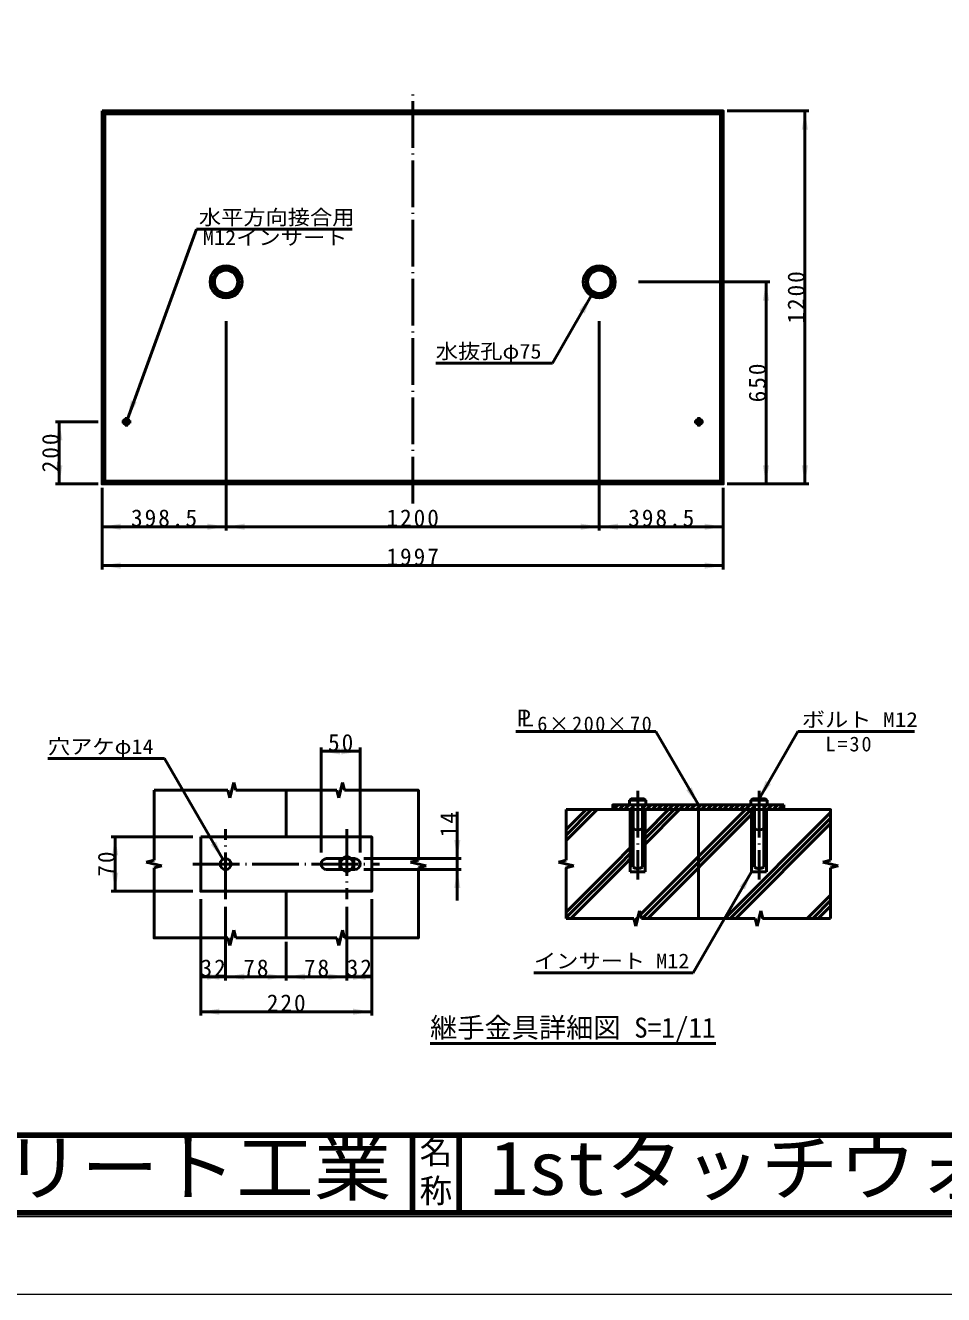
# Model space of a CAD drawing. Units: millimetres, scale not verified, with parts at other scales. Extents: x -2102 to 2102, y -1485 to 1485.
# Drawn here: x -1130 to 50, y -1485 to 148 of the extents above; entities that cross this region are included whole.
import ezdxf
from ezdxf.enums import TextEntityAlignment as Align

# ---------------------------------------------------------------- set-up
doc = ezdxf.new("R2010")
doc.units = ezdxf.units.MM
doc.header["$LTSCALE"] = 5
doc.linetypes.add('DASHED', pattern=[7.5, 6, -1.5])
doc.linetypes.add('LONG_DASHED_DOTTED', pattern=[15.25, 12, -1.5, 0.25, -1.5])
doc.layers.add('0-0_V-nasSTD', color=7, linetype='Continuous', lineweight=50)
doc.layers.add('0-1_0', color=7, linetype='Continuous', lineweight=100)
doc.styles.add('ＭＳ ゴシック', font='')
doc.styles.get('ＭＳ ゴシック').set_extended_font_data('MS Gothic')

msp = doc.modelspace()

# ---------------------------------------------------------------- linework, layer by layer
at = {"layer": '0-0_V-nasSTD', "linetype": 'LONG_DASHED_DOTTED'}
for p, q in [((-632.405, -467.112), (-632.405, 62.888)), ((-1000.605, -368.112), (-1000.605, -356.112)), ((-264.205, -368.112), (-264.205, -356.112)), ((-1006.605, -362.112), (-994.605, -362.112)), ((-270.205, -362.112), (-258.205, -362.112)), ((-343.008, -837.056), (-343.008, -951.056)), ((-187.008, -837.056), (-187.008, -951.056)), ((-873.008, -976.056), (-873.008, -886.056)), ((-717.008, -886.056), (-717.008, -976.056)), ((-915.008, -931.056), (-675.008, -931.056))]:
    msp.add_line(p, q, dxfattribs=at)
at = {"layer": '0-0_V-nasSTD'}
for p, q in [((-1031.805, 37.888), (-1028.205, 34.288)), ((-1028.205, 34.288), (-1028.205, -438.512)), ((-236.605, 34.288), (-1028.205, 34.288)), ((-236.605, 34.288), (-233.005, 37.888)), ((-236.605, -438.512), (-236.605, 34.288)), ((-123.005, 37.888), (-228.005, 37.888)), ((-128.005, 37.888), (-128.005, -442.112)), ((-999.305, -358.541), (-910.38, -114.221)), ((-910.38, -114.221), (-710.38, -114.221)), ((-173.005, -182.112), (-342.005, -182.112)), ((-178.005, -182.112), (-178.005, -442.112)), ((-452.705, -286.555), (-402.705, -199.952)), ((-872.405, -232.512), (-872.405, -502.112)), ((-392.405, -232.512), (-392.405, -502.112)), ((-602.705, -286.555), (-452.705, -286.555)), ((-1036.805, -362.112), (-1091.805, -362.112)), ((-1086.805, -362.112), (-1086.805, -442.112)), ((-1028.205, -438.512), (-1031.805, -442.112)), ((-1028.205, -438.512), (-236.605, -438.512)), ((-236.605, -438.512), (-233.005, -442.112)), ((-1036.805, -442.112), (-1091.805, -442.112)), ((-1031.805, -447.112), (-1031.805, -552.112)), ((-233.005, -447.112), (-233.005, -552.112)), ((-123.005, -442.112), (-228.005, -442.112)), ((-1031.805, -497.112), (-872.405, -497.112)), ((-872.405, -497.112), (-392.405, -497.112)), ((-392.405, -497.112), (-233.005, -497.112)), ((-1031.805, -547.112), (-233.005, -547.112)), ((-499.627, -760.453), (-319.627, -760.453)), ((-319.627, -760.453), (-265.008, -855.056)), ((-137.008, -760.453), (-187.008, -847.056)), ((-137.008, -760.453), (12.992, -760.453)), ((-750.008, -781.056), (-750.008, -916.056)), ((-700.008, -781.056), (-700.008, -916.056)), ((-1101.508, -795.09), (-951.508, -795.09)), ((-876.508, -924.993), (-951.508, -795.09)), ((-750.008, -786.056), (-700.008, -786.056)), ((-862.508, -826.056), (-867.508, -846.056)), ((-862.508, -826.056), (-860.008, -836.056)), ((-722.508, -826.056), (-727.508, -846.056)), ((-722.508, -826.056), (-720.008, -836.056)), ((-965.008, -836.056), (-870.008, -836.056)), ((-965.008, -926.056), (-965.008, -836.056)), ((-870.008, -836.056), (-867.508, -846.056)), ((-860.008, -836.056), (-730.008, -836.056)), ((-795.008, -836.056), (-795.008, -896.056)), ((-730.008, -836.056), (-727.508, -846.056)), ((-351.508, -847.056), (-353.508, -849.056)), ((-332.508, -849.056), (-353.508, -849.056)), ((-334.508, -847.056), (-351.508, -847.056)), ((-334.508, -847.056), (-332.508, -849.056)), ((-195.508, -847.056), (-197.508, -849.056)), ((-176.508, -849.056), (-197.508, -849.056)), ((-178.508, -847.056), (-195.508, -847.056)), ((-178.508, -847.056), (-176.508, -849.056)), ((-575.008, -924.056), (-575.008, -864.056)), ((-435.008, -861.056), (-435.008, -926.056)), ((-409.304, -861.056), (-435.008, -886.759)), ((-402.233, -861.056), (-435.008, -893.83)), ((-395.162, -861.056), (-435.008, -900.902)), ((-373.949, -861.056), (-367.949, -855.056)), ((-366.878, -861.056), (-360.878, -855.056)), ((-359.807, -861.056), (-353.807, -855.056)), ((-352.736, -861.056), (-349.008, -857.328)), ((-352.508, -941.056), (-352.508, -861.056)), ((-349.008, -885.056), (-349.008, -855.056)), ((-204.243, -861.056), (-339.255, -996.067)), ((-197.172, -861.056), (-337.172, -1001.056)), ((-332.593, -855.056), (-337.008, -859.47)), ((-337.008, -855.056), (-337.008, -885.056)), ((-333.508, -941.056), (-333.508, -861.056)), ((-303.238, -861.056), (-333.508, -891.325)), ((-296.167, -861.056), (-333.508, -898.397)), ((-289.096, -861.056), (-333.508, -905.468)), ((-331.522, -861.056), (-325.522, -855.056)), ((-324.451, -861.056), (-318.451, -855.056)), ((-317.38, -861.056), (-311.38, -855.056)), ((-310.309, -861.056), (-304.309, -855.056)), ((-303.238, -861.056), (-297.238, -855.056)), ((-296.167, -861.056), (-290.167, -855.056)), ((-289.096, -861.056), (-283.096, -855.056)), ((-282.025, -861.056), (-276.025, -855.056)), ((-274.954, -861.056), (-268.954, -855.056)), ((-267.883, -861.056), (-265.008, -858.181)), ((-261.883, -855.056), (-265.008, -858.181)), ((-265.008, -861.056), (-265.008, -1001.056)), ((-260.812, -861.056), (-254.812, -855.056)), ((-253.741, -861.056), (-247.741, -855.056)), ((-246.67, -861.056), (-240.67, -855.056)), ((-239.598, -861.056), (-233.598, -855.056)), ((-232.527, -861.056), (-226.527, -855.056)), ((-231.106, -1001.056), (-95.008, -864.957)), ((-225.456, -861.056), (-219.456, -855.056)), ((-218.385, -861.056), (-212.385, -855.056)), ((-211.314, -861.056), (-205.314, -855.056)), ((-204.243, -861.056), (-198.243, -855.056)), ((-197.172, -861.056), (-193.008, -856.891)), ((-196.508, -941.056), (-196.508, -861.056)), ((-193.008, -885.056), (-193.008, -855.056)), ((-177.03, -855.056), (-181.008, -859.034)), ((-181.008, -855.056), (-181.008, -885.056)), ((-177.508, -941.056), (-177.508, -861.056)), ((-175.959, -861.056), (-169.959, -855.056)), ((-168.888, -861.056), (-162.888, -855.056)), ((-161.817, -861.056), (-155.817, -855.056)), ((-155.008, -855.056), (-155.008, -861.056)), ((-330.101, -1001.056), (-196.508, -867.463)), ((-224.035, -1001.056), (-95.008, -872.029)), ((-216.964, -1001.056), (-95.008, -879.1)), ((-1020.008, -896.056), (-915.008, -896.056)), ((-1015.008, -966.056), (-1015.008, -896.056)), ((-349.008, -935.056), (-349.008, -885.056)), ((-337.008, -935.056), (-337.008, -885.056)), ((-193.008, -935.056), (-193.008, -885.056)), ((-181.008, -935.056), (-181.008, -885.056)), ((-373.238, -931.056), (-352.508, -910.325)), ((-975.008, -928.556), (-965.008, -926.056)), ((-975.008, -928.556), (-955.008, -933.556)), ((-743.008, -924.056), (-723.07, -924.056)), ((-710.946, -924.056), (-707.008, -924.056)), ((-570.008, -924.056), (-695.008, -924.056)), ((-635.008, -928.556), (-625.008, -926.056)), ((-635.008, -928.556), (-615.008, -933.556)), ((-575.008, -938.056), (-575.008, -924.056)), ((-445.008, -928.556), (-435.008, -926.056)), ((-445.008, -928.556), (-425.008, -933.556)), ((-366.167, -931.056), (-352.508, -917.397)), ((-359.096, -931.056), (-352.508, -924.468)), ((-105.008, -928.556), (-95.008, -926.056)), ((-105.008, -928.556), (-85.008, -933.556)), ((-965.008, -936.056), (-955.008, -933.556)), ((-723.07, -938.056), (-743.008, -938.056)), ((-707.008, -938.056), (-710.946, -938.056)), ((-570.008, -938.056), (-695.008, -938.056)), ((-625.008, -936.056), (-615.008, -933.556)), ((-575.008, -978.056), (-575.008, -938.056)), ((-373.238, -931.056), (-435.008, -992.825)), ((-366.167, -931.056), (-435.008, -999.897)), ((-435.008, -936.056), (-425.008, -933.556)), ((-434.739, -935.988), (-435.008, -936.257)), ((-435.008, -936.056), (-435.008, -1001.056)), ((-359.096, -931.056), (-429.096, -1001.056)), ((-333.508, -941.056), (-352.508, -941.056)), ((-271.508, -1070.959), (-196.508, -941.056)), ((-177.508, -941.056), (-196.508, -941.056)), ((-95.008, -936.056), (-85.008, -933.556)), ((-95.008, -936.056), (-95.008, -1001.056)), ((-86.096, -933.828), (-85.661, -933.392)), ((-1020.008, -966.056), (-915.008, -966.056)), ((-905.008, -976.056), (-905.008, -1126.056)), ((-795.008, -966.056), (-795.008, -1026.056)), ((-685.008, -976.056), (-685.008, -1126.056)), ((-125.04, -1001.056), (-95.008, -971.023)), ((-117.969, -1001.056), (-95.008, -978.095)), ((-873.008, -986.056), (-873.008, -1081.056)), ((-717.008, -986.056), (-717.008, -1081.056)), ((-340.508, -991.056), (-345.508, -1011.056)), ((-340.508, -991.056), (-338.008, -1001.056)), ((-184.508, -991.056), (-189.508, -1011.056)), ((-110.898, -1001.056), (-95.008, -985.166)), ((-435.008, -1001.056), (-348.008, -1001.056)), ((-348.008, -1001.056), (-345.508, -1011.056)), ((-347.255, -1004.067), (-342.596, -999.409)), ((-338.008, -1001.056), (-192.008, -1001.056)), ((-192.008, -1001.056), (-189.508, -1011.056)), ((-870.008, -1026.056), (-867.508, -1036.056)), ((-862.508, -1016.056), (-867.508, -1036.056)), ((-862.508, -1016.056), (-860.008, -1026.056)), ((-730.008, -1026.056), (-860.008, -1026.056)), ((-730.008, -1026.056), (-727.508, -1036.056)), ((-722.508, -1016.056), (-727.508, -1036.056)), ((-722.508, -1016.056), (-720.008, -1026.056)), ((-795.008, -1031.056), (-795.008, -1081.056)), ((-905.008, -1076.056), (-873.008, -1076.056)), ((-873.008, -1076.056), (-795.008, -1076.056)), ((-795.008, -1076.056), (-717.008, -1076.056)), ((-685.008, -1076.056), (-717.008, -1076.056)), ((-271.508, -1070.959), (-476.508, -1070.959)), ((-905.008, -1121.056), (-685.008, -1121.056)), ((-610.007, -1162.083), (-242.507, -1162.083))]:
    msp.add_line(p, q, dxfattribs=at)
at = {"layer": '0-0_V-nasSTD', "linetype": 'DASHED'}
for p, q in [((-723.07, -924.056), (-710.946, -924.056)), ((-710.946, -938.056), (-723.07, -938.056))]:
    msp.add_line(p, q, dxfattribs=at)
at = {"layer": '0-0_V-nasSTD', "lineweight": 100}
for p, q in [((-632.5, -1280), (-632.5, -1380)), ((-572.5, -1280), (-572.5, -1380)), ((-1997.5, -1380), (1997.5, -1380))]:
    msp.add_line(p, q, dxfattribs=at)
at = {"layer": '0-0_V-nasSTD', "lineweight": 18}
for points in [[(-2102.5, -1485), (-2102.5, 1485), (2102.5, 1485), (2102.5, -1485)], [(-2002.5, -1385), (-2002.5, 1385), (2002.5, 1385), (2002.5, -1385)]]:
    msp.add_lwpolyline(points, close=True, dxfattribs=at)
at = {"layer": '0-0_V-nasSTD'}
for points in [[(-1031.805, 37.888), (-1031.805, -442.112), (-233.005, -442.112), (-233.005, 37.888)], [(-905.008, -896.056), (-905.008, -966.056), (-685.008, -966.056), (-685.008, -896.056)]]:
    msp.add_lwpolyline(points, close=True, dxfattribs=at)
for points in [[(-720.008, -836.056), (-625.008, -836.056), (-625.008, -926.056)], [(-353.508, -849.056), (-353.508, -855.056), (-332.508, -855.056), (-332.508, -849.056)], [(-197.508, -849.056), (-197.508, -855.056), (-176.508, -855.056), (-176.508, -849.056)], [(-95.008, -926.056), (-95.008, -861.056), (-435.008, -861.056)], [(-155.008, -855.056), (-375.008, -855.056), (-375.008, -861.056)], [(-726.101, -925.806), (-717.008, -920.556), (-707.915, -925.806), (-707.915, -936.306)], [(-707.915, -936.306), (-717.008, -941.556), (-726.101, -936.306), (-726.101, -925.806)], [(-870.008, -1026.056), (-965.008, -1026.056), (-965.008, -936.056)], [(-625.008, -936.056), (-625.008, -1026.056), (-720.008, -1026.056)], [(-184.508, -991.056), (-182.008, -1001.056), (-95.008, -1001.056)]]:
    msp.add_lwpolyline(points, dxfattribs=at)
for centre, radius in [((-872.405, -182.112), 20.6), ((-392.405, -182.112), 20.6), ((-872.405, -182.112), 17), ((-872.405, -182.112), 15), ((-392.405, -182.112), 17), ((-392.405, -182.112), 15), ((-1000.605, -362.112), 3.8), ((-264.205, -362.112), 3.8), ((-1000.605, -362.112), 2.4), ((-1000.605, -362.112), 2), ((-264.205, -362.112), 2.4), ((-264.205, -362.112), 2), ((-873.008, -931.056), 7), ((-717.008, -931.056), 8.5)]:
    msp.add_circle(centre, radius, dxfattribs=at)
for centre, radius, start, end in [((-343.008, -875.618), 28.562, 68.4314, 111.5686), ((-187.008, -875.618), 28.562, 68.4314, 111.5686), ((-343.008, -877.056), 10, 233.1301, 306.8699), ((-187.008, -877.056), 10, 233.1301, 306.8699), ((-743.008, -931.056), 7, 90, 270), ((-707.008, -931.056), 7, 270, 90), ((-343.008, -927.056), 10, 233.1301, 306.8699), ((-187.008, -927.056), 10, 233.1301, 306.8699)]:
    msp.add_arc(centre, radius, start, end, dxfattribs=at)
for points in [[(-132.005, 13.888), (-128.005, 13.888), (-128.005, 37.888)], [(-128.005, 13.888), (-128.005, 37.888), (-124.005, 13.888)], [(-182.005, -206.112), (-178.005, -206.112), (-178.005, -182.112)], [(-178.005, -206.112), (-178.005, -182.112), (-174.005, -206.112)], [(-418.169, -218.737), (-414.705, -220.737), (-402.705, -199.952)], [(-414.705, -220.737), (-411.24, -222.737), (-402.705, -199.952)], [(-999.305, -358.541), (-994.855, -334.621), (-991.096, -335.989)], [(-999.305, -358.541), (-991.096, -335.989), (-987.338, -337.357)], [(-1090.805, -386.112), (-1086.805, -386.112), (-1086.805, -362.112)], [(-1086.805, -386.112), (-1086.805, -362.112), (-1082.805, -386.112)], [(-1090.805, -418.112), (-1086.805, -442.112), (-1086.805, -418.112)], [(-1086.805, -442.112), (-1086.805, -418.112), (-1082.805, -418.112)], [(-182.005, -418.112), (-178.005, -442.112), (-178.005, -418.112)], [(-178.005, -442.112), (-178.005, -418.112), (-174.005, -418.112)], [(-132.005, -418.112), (-128.005, -442.112), (-128.005, -418.112)], [(-128.005, -442.112), (-128.005, -418.112), (-124.005, -418.112)], [(-1031.805, -497.112), (-1007.805, -497.112), (-1007.805, -493.112)], [(-1031.805, -497.112), (-1007.805, -501.112), (-1007.805, -497.112)], [(-896.405, -497.112), (-896.405, -493.112), (-872.405, -497.112)], [(-896.405, -501.112), (-896.405, -497.112), (-872.405, -497.112)], [(-872.405, -497.112), (-848.405, -497.112), (-848.405, -493.112)], [(-872.405, -497.112), (-848.405, -501.112), (-848.405, -497.112)], [(-416.405, -497.112), (-416.405, -493.112), (-392.405, -497.112)], [(-416.405, -501.112), (-416.405, -497.112), (-392.405, -497.112)], [(-392.405, -497.112), (-368.405, -497.112), (-368.405, -493.112)], [(-392.405, -497.112), (-368.405, -501.112), (-368.405, -497.112)], [(-257.005, -497.112), (-257.005, -493.112), (-233.005, -497.112)], [(-257.005, -501.112), (-257.005, -497.112), (-233.005, -497.112)], [(-1031.805, -547.112), (-1007.805, -547.112), (-1007.805, -543.112)], [(-1031.805, -547.112), (-1007.805, -551.112), (-1007.805, -547.112)], [(-257.005, -547.112), (-257.005, -543.112), (-233.005, -547.112)], [(-257.005, -551.112), (-257.005, -547.112), (-233.005, -547.112)], [(-750.008, -786.056), (-726.008, -786.056), (-726.008, -782.056)], [(-724.008, -786.056), (-724.008, -782.056), (-700.008, -786.056)], [(-750.008, -786.056), (-726.008, -790.056), (-726.008, -786.056)], [(-724.008, -790.056), (-724.008, -786.056), (-700.008, -786.056)], [(-277.008, -834.271), (-273.544, -832.271), (-265.008, -855.056)], [(-187.008, -847.056), (-178.472, -824.271), (-175.008, -826.271)], [(-187.008, -847.056), (-175.008, -826.271), (-171.544, -828.271)], [(-280.472, -836.271), (-277.008, -834.271), (-265.008, -855.056)], [(-1019.008, -920.056), (-1015.008, -920.056), (-1015.008, -896.056)], [(-1015.008, -920.056), (-1015.008, -896.056), (-1011.008, -920.056)], [(-891.972, -906.209), (-888.508, -904.209), (-876.508, -924.993)], [(-888.508, -904.209), (-885.044, -902.209), (-876.508, -924.993)], [(-579.008, -900.056), (-575.008, -924.056), (-575.008, -900.056)], [(-575.008, -924.056), (-575.008, -900.056), (-571.008, -900.056)], [(-1019.008, -942.056), (-1015.008, -966.056), (-1015.008, -942.056)], [(-1015.008, -966.056), (-1015.008, -942.056), (-1011.008, -942.056)], [(-579.008, -962.056), (-575.008, -962.056), (-575.008, -938.056)], [(-575.008, -962.056), (-575.008, -938.056), (-571.008, -962.056)], [(-211.972, -959.84), (-208.508, -961.84), (-196.508, -941.056)], [(-208.508, -961.84), (-205.044, -963.84), (-196.508, -941.056)], [(-905.008, -1076.056), (-881.008, -1076.056), (-881.008, -1072.056)], [(-905.008, -1076.056), (-881.008, -1080.056), (-881.008, -1076.056)], [(-897.008, -1076.056), (-897.008, -1072.056), (-873.008, -1076.056)], [(-897.008, -1080.056), (-897.008, -1076.056), (-873.008, -1076.056)], [(-873.008, -1076.056), (-849.008, -1076.056), (-849.008, -1072.056)], [(-873.008, -1076.056), (-849.008, -1080.056), (-849.008, -1076.056)], [(-819.008, -1076.056), (-819.008, -1072.056), (-795.008, -1076.056)], [(-819.008, -1080.056), (-819.008, -1076.056), (-795.008, -1076.056)], [(-795.008, -1076.056), (-771.008, -1076.056), (-771.008, -1072.056)], [(-795.008, -1076.056), (-771.008, -1080.056), (-771.008, -1076.056)], [(-741.008, -1076.056), (-741.008, -1072.056), (-717.008, -1076.056)], [(-741.008, -1080.056), (-741.008, -1076.056), (-717.008, -1076.056)], [(-717.008, -1076.056), (-693.008, -1076.056), (-693.008, -1072.056)], [(-717.008, -1076.056), (-693.008, -1080.056), (-693.008, -1076.056)], [(-709.008, -1076.056), (-709.008, -1072.056), (-685.008, -1076.056)], [(-709.008, -1080.056), (-709.008, -1076.056), (-685.008, -1076.056)], [(-905.008, -1121.056), (-881.008, -1121.056), (-881.008, -1117.056)], [(-905.008, -1121.056), (-881.008, -1125.056), (-881.008, -1121.056)], [(-709.008, -1121.056), (-709.008, -1117.056), (-685.008, -1121.056)], [(-709.008, -1125.056), (-709.008, -1121.056), (-685.008, -1121.056)]]:
    msp.add_solid(points, dxfattribs=at)
at = {"layer": '0-1_0'}
msp.add_line((-1997.5, -1280), (1997.5, -1280), dxfattribs=at)

# ---------------------------------------------------------------- texts
at = {"layer": '0-0_V-nasSTD', "style": 'ＭＳ ゴシック'}
for s, height, width, p in [('水平方向接合用', 19.06, 1.1, (-907.38, -114.221)), ('M12インサート', 19.06, 1.1, (-902.13, -140.221)), ('水抜孔φ75', 19.06, 1.1, (-602.705, -286.555)), ('Ｐ', 21.63, 0.9, (-502.749, -760.453)), ('Ｌ', 21.63, 0.9, (-498.127, -760.453)), ('ボルト M12', 19.06, 1.15, (-132.008, -760.453)), ('穴アケφ14', 19.06, 1.1, (-1101.508, -795.09)), ('インサート M12', 19.06, 1.1, (-476.508, -1070.959)), ('(株)船生コンクリート工業', 69.65, 1.05, (-1856.5, -1377.45)), ('1stタッチウォールＦ型', 69.65, 1.05, (-533.25, -1377.53))]:
    msp.add_text(s, height=height, dxfattribs=dict(at, width=width)).set_placement(p, align=Align.BOTTOM_LEFT)
for s, height, p in [('継手金具詳細図 S=1/11', 25.66, (-610.007, -1162.083)), ('名', 30.79, (-623.518, -1326.001)), ('称', 30.79, (-623.524, -1375.99))]:
    msp.add_text(s, height=height, dxfattribs=at).set_placement(p, align=Align.BOTTOM_LEFT)
at = {"layer": '0-0_V-nasSTD', "char_height": 21.99, "attachment_point": 7, "rotation": 90, "style": 'ＭＳ ゴシック'}
for s, insert in [('\\T1.17;1200', (-128.005, -235.862)), ('\\T1.17;650', (-178.005, -337.112)), ('\\T1.17;200', (-1086.805, -427.112)), ('\\T1.17;14', (-575.008, -896.556)), ('\\T1.17;70', (-1015.008, -947.306))]:
    msp.add_mtext(s, dxfattribs=dict(at, insert=insert))
at = {"layer": '0-0_V-nasSTD', "attachment_point": 7, "style": 'ＭＳ ゴシック'}
for s, insert, char_height in [('\\T1.17;398.5', (-994.605, -497.112), 21.99), ('\\T1.17;1200', (-666.155, -497.112), 21.99), ('\\T1.17;398.5', (-355.205, -497.112), 21.99), ('\\T1.17;1997', (-666.155, -547.112), 21.99), ('\\T1.15;6×200×70', (-472.127, -760.453), 19.06), ('\\T1.17;50', (-741.258, -786.056), 21.99), ('\\T1.19;L=30', (-101.539, -786.453), 19.06), ('\\T1.17;32', (-905.258, -1076.056), 21.99), ('\\T1.17;78', (-850.258, -1076.056), 21.99), ('\\T1.17;78', (-772.258, -1076.056), 21.99), ('\\T1.17;32', (-717.258, -1076.056), 21.99), ('\\T1.17;220', (-820.008, -1121.056), 21.99)]:
    msp.add_mtext(s, dxfattribs=dict(at, insert=insert, char_height=char_height))

doc.saveas('drawing.dxf')
